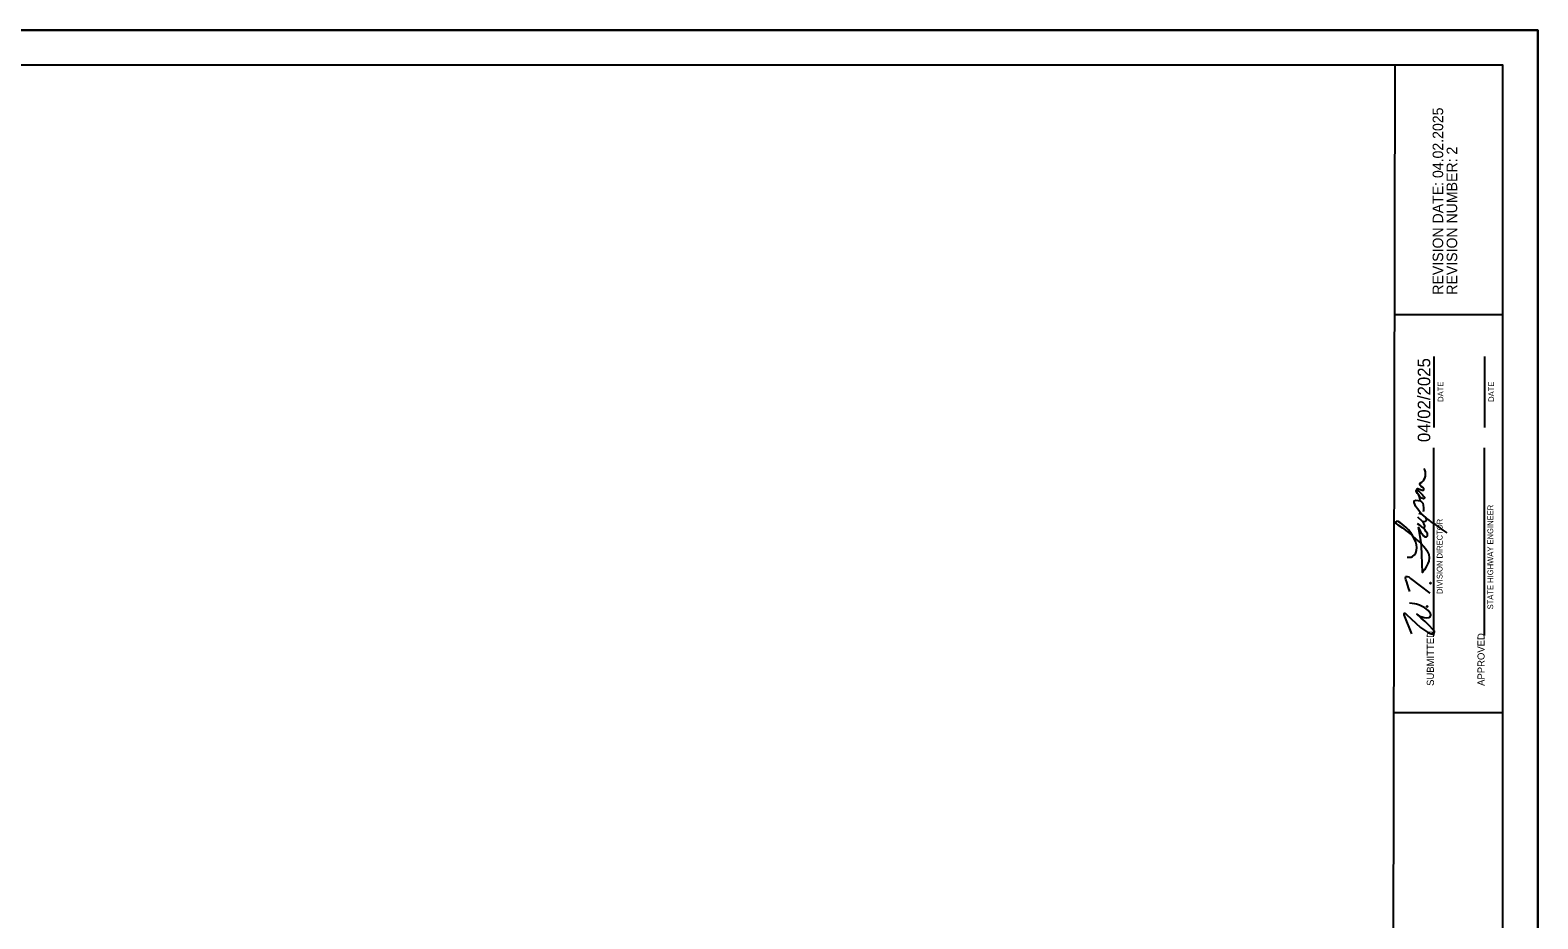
# Model space of a CAD drawing. Extents: x -0.58 to 3, y -0.28 to 1.83.
# Drawn here: x 1.212 to 3, y 0.779 to 1.833 of the extents above; entities that cross this region are included whole.
import ezdxf

# ---------------------------------------------------------------- set-up
doc = ezdxf.new("R2010")
doc.units = 0
for name, color, linetype in [('BR 2020 Reprint', 7, 'Continuous'), ('RW 2024 Reprint', 7, 'Continuous'), ('SB_PL_CUTLINE2_PR', 7, 'Continuous'), ('SB_PL_CUTLINE_PR', 7, 'Continuous'), ('SB_PL_INFOTXT_PT', 7, 'Continuous'), ('SB_PL_SBL4_PR', 7, 'Continuous'), ('SB_PL_SBTXT0_PT', 7, 'Continuous')]:
    doc.layers.add(name, color=color, linetype=linetype)

msp = doc.modelspace()

# ---------------------------------------------------------------- linework, layer by layer
at = {"layer": 'RW 2024 Reprint'}
for points in [[(2.8566, 1.2877), (2.8566, 1.289), (2.8575, 1.2895), (2.8585, 1.2894), (2.8607, 1.2884), (2.8616, 1.288), (2.8628, 1.2876), (2.8643, 1.2876), (2.8647, 1.2881), (2.8646, 1.2894), (2.8634, 1.2907), (2.8616, 1.2922), (2.8603, 1.2934), (2.8602, 1.2947), (2.8606, 1.2961), (2.8623, 1.2972), (2.8638, 1.2986), (2.8647, 1.2999), (2.8659, 1.3017), (2.8666, 1.3041), (2.8669, 1.3067), (2.8667, 1.3095), (2.866, 1.3116), (2.8653, 1.3133)], [(2.8604, 1.2749), (2.8601, 1.2787), (2.8588, 1.2816), (2.8571, 1.2839), (2.8559, 1.2856), (2.8557, 1.2865), (2.8558, 1.2872), (2.8561, 1.2876), (2.8566, 1.2877), (2.8584, 1.2867), (2.8604, 1.2848), (2.8631, 1.2822), (2.8643, 1.2807), (2.8654, 1.2792), (2.8656, 1.2783), (2.8652, 1.2776), (2.8644, 1.2775), (2.8637, 1.2778), (2.8623, 1.2783), (2.8601, 1.2798), (2.8588, 1.2816)], [(2.8667, 1.2555), (2.8631, 1.2584), (2.86, 1.2618), (2.8572, 1.2655), (2.8549, 1.2687), (2.8539, 1.2712), (2.8531, 1.2732), (2.8531, 1.2752), (2.8552, 1.2757), (2.8579, 1.2756), (2.8604, 1.2749), (2.8619, 1.2738), (2.8634, 1.2721), (2.8641, 1.2698), (2.8644, 1.2669), (2.8642, 1.2639), (2.8638, 1.2618)], [(2.8653, 1.2417), (2.8658, 1.2452), (2.8648, 1.248), (2.8631, 1.2505), (2.8576, 1.2555)], [(2.8587, 1.2603), (2.8615, 1.2594), (2.8631, 1.2584)], [(2.8628, 1.2508), (2.8644, 1.2504), (2.8667, 1.2509), (2.868, 1.2525), (2.8677, 1.254), (2.8667, 1.2555)], [(2.8924, 1.237), (2.8878, 1.2403), (2.8827, 1.2441), (2.8789, 1.2466), (2.8751, 1.2491), (2.8712, 1.2521), (2.8684, 1.2541), (2.8667, 1.2555)], [(2.841, 1.2459), (2.8373, 1.2487), (2.8345, 1.2503), (2.8327, 1.2508), (2.8315, 1.2502), (2.8311, 1.2491), (2.8317, 1.2482), (2.8338, 1.2466), (2.8394, 1.2428), (2.8449, 1.2387), (2.8497, 1.2351), (2.8569, 1.2282), (2.861, 1.2249), (2.8646, 1.2208), (2.8667, 1.2183), (2.8683, 1.2161), (2.8696, 1.2138), (2.8705, 1.2115), (2.8709, 1.2075), (2.8706, 1.2034), (2.8694, 1.2005), (2.8676, 1.1966), (2.8654, 1.1933), (2.8637, 1.1908), (2.8631, 1.1899), (2.8621, 1.2216), (2.8617, 1.2251), (2.8611, 1.228), (2.8606, 1.2323), (2.8602, 1.235), (2.8594, 1.2393), (2.8586, 1.2432), (2.8607, 1.2383), (2.8627, 1.2357), (2.8644, 1.2336), (2.8663, 1.2324), (2.868, 1.2322), (2.8692, 1.2334), (2.869, 1.2361), (2.8677, 1.2384), (2.8659, 1.2411), (2.8638, 1.2431), (2.8604, 1.2459), (2.8574, 1.2477)], [(2.8449, 1.2083), (2.8498, 1.2083), (2.8515, 1.2089), (2.8538, 1.211), (2.8552, 1.2132), (2.8561, 1.2161), (2.8564, 1.2196), (2.8561, 1.2229), (2.8551, 1.2261), (2.8537, 1.2296), (2.8518, 1.233), (2.8495, 1.237), (2.8467, 1.2405), (2.8438, 1.2435), (2.841, 1.2459)], [(2.8481, 1.1675), (2.8465, 1.1719), (2.8444, 1.1785), (2.8434, 1.1817), (2.8429, 1.1833), (2.8435, 1.1853), (2.845, 1.1853), (2.8469, 1.1847), (2.8488, 1.183), (2.872, 1.1654)], [(2.8504, 1.1171), (2.8422, 1.1379), (2.8414, 1.1399), (2.8413, 1.1411), (2.8417, 1.1416), (2.8424, 1.1417), (2.8431, 1.1414), (2.8442, 1.1402), (2.8608, 1.1249), (2.8655, 1.1214), (2.8703, 1.1186), (2.8736, 1.1173), (2.8755, 1.1173), (2.8769, 1.118), (2.8773, 1.1199), (2.876, 1.1218), (2.8707, 1.1277), (2.8663, 1.1319), (2.8614, 1.1357), (2.8563, 1.1405), (2.8597, 1.1383), (2.8628, 1.1373), (2.8653, 1.1365), (2.8679, 1.1363), (2.8707, 1.1367), (2.8723, 1.1376), (2.8732, 1.1393), (2.8726, 1.1415), (2.8698, 1.145), (2.866, 1.1479), (2.8598, 1.1512), (2.8561, 1.1526), (2.8539, 1.153), (2.8476, 1.1535)]]:
    msp.add_lwpolyline(points, dxfattribs=at)
for centre in [(2.8726, 1.1774), (2.8687, 1.1497)]:
    msp.add_circle(centre, 0.000721, dxfattribs=at)
at = {"layer": 'SB_PL_CUTLINE2_PR'}
msp.add_lwpolyline([(3, 0), (3, 1.8333), (0.1667, 1.8333), (0.1667, 0)], close=True, dxfattribs=at)
msp.add_lwpolyline([(3, 0), (3, 1.8333), (0.1667, 1.8333), (0.1667, 0)], close=True, dxfattribs=at)
at = {"layer": 'SB_PL_CUTLINE_PR'}
msp.add_lwpolyline([(0, 1.8333), (3, 1.8333), (3, 0), (0, 0)], close=True, dxfattribs=at)
msp.add_lwpolyline([(0, 1.8333), (3, 1.8333), (3, 0), (0, 0)], close=True, dxfattribs=at)
msp.add_lwpolyline([(0, 1.8333), (3, 1.8333), (3, 0), (0, 0)], close=True, dxfattribs=at)
msp.add_lwpolyline([(0, 1.8333), (3, 1.8333), (3, 0), (0, 0)], close=True, dxfattribs=at)
msp.add_lwpolyline([(0, 1.8333), (3, 1.8333), (3, 0), (0, 0)], close=True, dxfattribs=at)
at = {"layer": 'SB_PL_SBL4_PR'}
for p, q in [((2.8279, 0.1229), (2.8306, 1.7917)), ((2.8301, 1.4962), (2.9583, 1.4962)), ((2.8301, 1.0238), (2.9583, 1.0238))]:
    msp.add_line(p, q, dxfattribs=at)
msp.add_lwpolyline([(0.2083, 0.0417), (2.9583, 0.0417), (2.9583, 1.7917), (0.2083, 1.7917)], close=True, dxfattribs=at)
at = {"layer": 'SB_PL_SBTXT0_PT'}
for p, q in [((2.8768, 1.4461), (2.8768, 1.3619)), ((2.9369, 1.4461), (2.9369, 1.3619)), ((2.8768, 1.1154), (2.8768, 1.3377)), ((2.9368, 1.1154), (2.9368, 1.3377))]:
    msp.add_line(p, q, dxfattribs=at)

# ---------------------------------------------------------------- texts
at = {"layer": 'BR 2020 Reprint'}
msp.add_text('04/02/2025', height=0.01488, rotation=90, dxfattribs=at).set_placement((2.8724, 1.3447))
at = {"layer": 'SB_PL_INFOTXT_PT'}
for s, p in [('REVISION DATE: 04.02.2025', (2.8877, 1.5195)), ('REVISION NUMBER: 2', (2.9043, 1.5195))]:
    msp.add_text(s, height=0.0125, rotation=90, dxfattribs=at).set_placement(p)
at = {"layer": 'SB_PL_SBTXT0_PT'}
for s, height, p in [('DATE', 0.00673, (2.888, 1.3924)), ('DATE', 0.00673, (2.9481, 1.3924)), ('STATE HIGHWAY ENGINEER', 0.006733, (2.947, 1.1462)), ('DIVISION DIRECTOR', 0.006733, (2.8869, 1.1646)), ('SUBMITTED', 0.00842, (2.8767, 1.0555)), ('APPROVED', 0.00842, (2.9368, 1.0555))]:
    msp.add_text(s, height=height, rotation=90, dxfattribs=at).set_placement(p)

doc.saveas('drawing.dxf')
